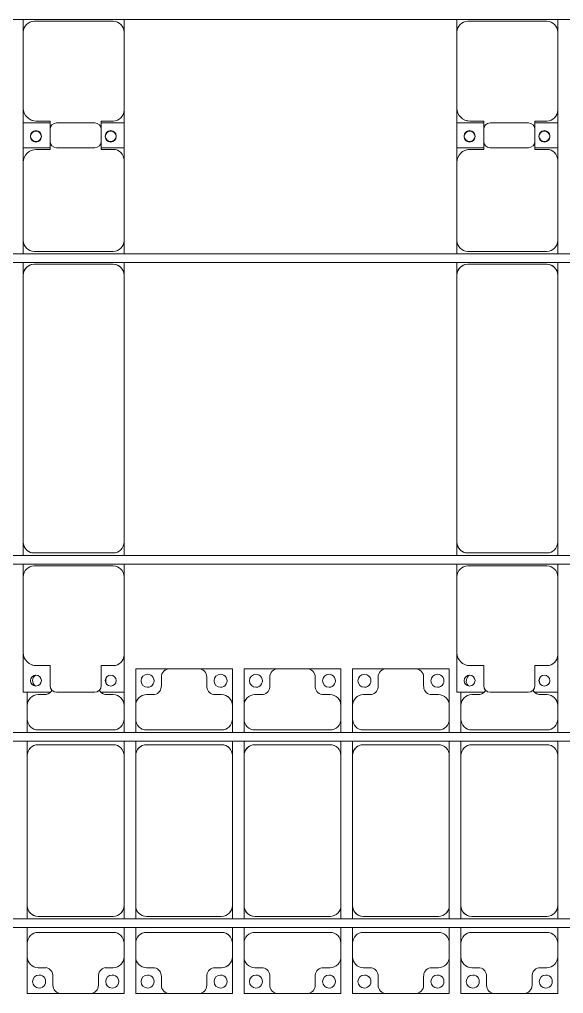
# Model space of a CAD drawing. Header units: millimetres. Extents: x -147246 to 112336, y -213734 to -86506.
# Drawn here: x -56365 to -53856, y -204519 to -200029 of the extents above; entities that cross this region are included whole.
import ezdxf

# ---------------------------------------------------------------- set-up
doc = ezdxf.new("R2010")
doc.units = ezdxf.units.MM
doc.layers.add('A-GENM', color=13, linetype='Continuous', lineweight=9)
doc.layers.add('S-BEAM', color=12, linetype='Continuous', lineweight=9)

# ---------------------------------------------------------------- blocks, each defined once
blk = doc.blocks.new('Dai phao do pin - DẢI PHAO ĐỠ PIN-V21-BỐ TRÍ KHUNG KẾT CẤU BÈ PIN 05')
at = {"layer": 'A-GENM', "color": 7}
for p, q in [((-1312.2, 241.6), (-1129.7, 241.6)), ((-1312.2, 116.4), (-1312.2, 241.6)), ((-779.7, 241.6), (-1129.7, 241.6)), ((-779.7, 241.6), (-721.5, 241.6)), ((-681.5, 241.6), (-620.3, 241.6)), ((610.3, 241.6), (-620.3, 241.6)), ((610.3, 241.6), (668.5, 241.6)), ((708.5, 241.6), (769.7, 241.6)), ((1129.7, 241.6), (769.7, 241.6)), ((1129.7, 241.6), (1312.2, 241.6)), ((1197.8, 241.6), (1380.3, 241.6)), ((1197.8, 118.2), (1197.8, 241.6)), ((1312.2, 241.6), (1312.2, 118.2)), ((1730.3, 241.6), (1380.3, 241.6)), ((1730.3, 241.6), (1788.5, 241.6)), ((-1189.7, 181.6), (-1189.7, 118.2)), ((-729.7, -173.4), (-729.7, 191.6)), ((-670.3, 191.6), (-670.3, -173.4)), ((660.3, -173.4), (660.3, 191.6)), ((719.7, 191.6), (719.7, -173.4)), ((1189.7, 118.2), (1189.7, 181.6)), ((1320.3, 181.6), (1320.3, 118.2)), ((1780.3, -173.4), (1780.3, 191.6)), ((-1189.7, 118.2), (-1282.2, 118.2)), ((1282.2, 118.2), (1189.7, 118.2)), ((1320.3, 118.2), (1227.8, 118.2)), ((-1312.2, 88.2), (-1312.2, -88.2)), ((1197.8, 88.2), (1197.8, -88.2)), ((1312.2, -88.2), (1312.2, 88.2)), ((-1312.2, -223.4), (-1312.2, -116.4)), ((-1282.2, -118.2), (-1189.7, -118.2)), ((-1189.7, -118.2), (-1189.7, -173.4)), ((1189.7, -173.4), (1189.7, -118.2)), ((1189.7, -118.2), (1282.2, -118.2)), ((1197.8, -223.4), (1197.8, -118.2)), ((1227.8, -118.2), (1320.3, -118.2)), ((1312.2, -118.2), (1312.2, -223.4)), ((1320.3, -118.2), (1320.3, -173.4)), ((-1139.7, -223.4), (-1312.2, -223.4)), ((-1139.7, -223.4), (-779.7, -223.4)), ((-721.5, -223.4), (-779.7, -223.4)), ((-620.3, -223.4), (-681.5, -223.4)), ((-620.3, -223.4), (610.3, -223.4)), ((668.5, -223.4), (610.3, -223.4)), ((769.7, -223.4), (708.5, -223.4)), ((769.7, -223.4), (1139.7, -223.4)), ((1312.2, -223.4), (1139.7, -223.4)), ((1370.3, -223.4), (1197.8, -223.4)), ((1370.3, -223.4), (1730.3, -223.4)), ((1788.5, -223.4), (1730.3, -223.4))]:
    blk.add_line(p, q, dxfattribs=at)
for centre, radius, start, end in [((-1129.7, 181.6), 60, 90, 180), ((-779.7, 191.6), 50, 360, 90), ((-779.7, 191.6), 50, 360, 45), ((-620.3, 191.6), 50, 90, 180), ((-620.3, 191.6), 50, 105, 180), ((610.3, 191.6), 50, 360, 90), ((610.3, 191.6), 50, 15, 90), ((769.7, 191.6), 50, 90, 180), ((769.7, 191.6), 50, 135, 180), ((1129.7, 181.6), 60, 360, 90), ((1380.3, 181.6), 60, 90, 180), ((1730.3, 191.6), 50, 360, 90), ((1730.3, 191.6), 50, 360, 45), ((-1258.6, 183.2), 25, 0, 180), ((-1258.6, 183.2), 25, 180, 360), ((-1129.7, 181.6), 60, 150, 175.216), ((1129.7, 181.6), 60, 4.7932, 30), ((1248.6, 183.2), 25, 360, 180), ((1248.6, 183.2), 25, 180, 0), ((1251.4, 183.2), 25, 0, 180), ((1251.4, 183.2), 25, 180, 360), ((1380.3, 181.6), 60, 150, 169.6308), ((-1282.2, 88.2), 30, 90, 180), ((-1282.2, 88.2), 30, 120, 134.1166), ((1227.8, 88.2), 30, 90, 180), ((1282.2, 88.2), 30, 360, 90), ((-1282.2, -88.2), 30, 180, 270), ((1227.8, -88.2), 30, 180, 270), ((1282.2, -88.2), 30, 270, 360), ((-1282.2, -88.2), 30, 225.8839, 240), ((-1258.6, -161.8), 25, 0, 180), ((-1258.6, -161.8), 25, 180, 0), ((-1139.7, -173.4), 50, 180, 270), ((-1139.7, -173.4), 50, 180, 225), ((-779.7, -173.4), 50, 270, 360), ((-779.7, -173.4), 50, 315, 360), ((-620.3, -173.4), 50, 180, 270), ((-620.3, -173.4), 50, 180, 270), ((610.3, -173.4), 50, 270, 360), ((610.3, -173.4), 50, 285, 360), ((769.7, -173.4), 50, 180, 270), ((769.7, -173.4), 50, 180, 225), ((1139.7, -173.4), 50, 270, 360), ((1139.7, -173.4), 50, 315, 360), ((1248.6, -161.8), 25, 0, 180), ((1248.6, -161.8), 25, 180, 360), ((1251.4, -161.8), 25, 0, 180), ((1251.4, -161.8), 25, 180, 0), ((1370.3, -173.4), 50, 180, 270), ((1370.3, -173.4), 50, 180, 225), ((1730.3, -173.4), 50, 270, 360), ((1730.3, -173.4), 50, 315, 360)]:
    blk.add_arc(centre, radius, start, end, dxfattribs=at)
blk = doc.blocks.new('Dai phao do pin - DẢI PHAO ĐỠ PIN-V22-BỐ TRÍ KHUNG KẾT CẤU BÈ PIN 05')
at = {"layer": 'A-GENM', "color": 7}
for p, q in [((-1312.2, 241.6), (-1129.7, 241.6)), ((-1312.2, 116.4), (-1312.2, 241.6)), ((-779.7, 241.6), (-1129.7, 241.6)), ((-779.7, 241.6), (-721.5, 241.6)), ((-681.5, 241.6), (-620.3, 241.6)), ((610.3, 241.6), (-620.3, 241.6)), ((610.3, 241.6), (668.5, 241.6)), ((708.5, 241.6), (769.7, 241.6)), ((1129.7, 241.6), (769.7, 241.6)), ((1129.7, 241.6), (1312.2, 241.6)), ((1197.8, 241.6), (1380.3, 241.6)), ((1197.8, 118.2), (1197.8, 241.6)), ((1312.2, 241.6), (1312.2, 118.2)), ((1730.3, 241.6), (1380.3, 241.6)), ((1730.3, 241.6), (1788.5, 241.6)), ((-1189.7, 181.6), (-1189.7, 118.2)), ((-729.7, -173.4), (-729.7, 191.6)), ((-670.3, 191.6), (-670.3, -173.4)), ((660.3, -173.4), (660.3, 191.6)), ((719.7, 191.6), (719.7, -173.4)), ((1189.7, 118.2), (1189.7, 181.6)), ((1320.3, 181.6), (1320.3, 118.2)), ((1780.3, -173.4), (1780.3, 191.6)), ((-1189.7, 118.2), (-1282.2, 118.2)), ((1282.2, 118.2), (1189.7, 118.2)), ((1320.3, 118.2), (1227.8, 118.2)), ((-1312.2, 88.2), (-1312.2, -88.2)), ((1197.8, 88.2), (1197.8, -88.2)), ((1312.2, -88.2), (1312.2, 88.2)), ((-1312.2, -223.4), (-1312.2, -116.4)), ((-1282.2, -118.2), (-1189.7, -118.2)), ((-1189.7, -118.2), (-1189.7, -173.4)), ((1189.7, -173.4), (1189.7, -118.2)), ((1189.7, -118.2), (1282.2, -118.2)), ((1197.8, -223.4), (1197.8, -118.2)), ((1227.8, -118.2), (1320.3, -118.2)), ((1312.2, -118.2), (1312.2, -223.4)), ((1320.3, -118.2), (1320.3, -173.4)), ((-1139.7, -223.4), (-1312.2, -223.4)), ((-1139.7, -223.4), (-779.7, -223.4)), ((-721.5, -223.4), (-779.7, -223.4)), ((-620.3, -223.4), (-681.5, -223.4)), ((-620.3, -223.4), (610.3, -223.4)), ((668.5, -223.4), (610.3, -223.4)), ((769.7, -223.4), (708.5, -223.4)), ((769.7, -223.4), (1139.7, -223.4)), ((1312.2, -223.4), (1139.7, -223.4)), ((1370.3, -223.4), (1197.8, -223.4)), ((1370.3, -223.4), (1730.3, -223.4)), ((1788.5, -223.4), (1730.3, -223.4))]:
    blk.add_line(p, q, dxfattribs=at)
for centre, radius, start, end in [((-1129.7, 181.6), 60, 90, 180), ((-779.7, 191.6), 50, 360, 90), ((-779.7, 191.6), 50, 360, 45), ((-620.3, 191.6), 50, 90, 180), ((-620.3, 191.6), 50, 105, 180), ((610.3, 191.6), 50, 360, 90), ((610.3, 191.6), 50, 15, 90), ((769.7, 191.6), 50, 90, 180), ((769.7, 191.6), 50, 135, 180), ((1129.7, 181.6), 60, 360, 90), ((1380.3, 181.6), 60, 90, 180), ((1730.3, 191.6), 50, 360, 90), ((1730.3, 191.6), 50, 360, 45), ((-1258.6, 183.2), 25, 0, 180), ((-1258.6, 183.2), 25, 180, 360), ((-1129.7, 181.6), 60, 150, 180), ((1129.7, 181.6), 60, 360, 30), ((1248.6, 183.2), 25, 360, 180), ((1248.6, 183.2), 25, 180, 0), ((1251.4, 183.2), 25, 0, 180), ((1251.4, 183.2), 25, 180, 360), ((1380.3, 181.6), 60, 150, 180), ((-1282.2, 88.2), 30, 90, 180), ((-1282.2, 88.2), 30, 120, 134.1161), ((1227.8, 88.2), 30, 90, 180), ((1282.2, 88.2), 30, 360, 90), ((-1282.2, -88.2), 30, 180, 270), ((1227.8, -88.2), 30, 180, 270), ((1282.2, -88.2), 30, 270, 360), ((-1282.2, -88.2), 30, 225.8843, 240), ((-1258.6, -161.8), 25, 0, 180), ((-1258.6, -161.8), 25, 180, 0), ((-1139.7, -173.4), 50, 180, 270), ((-1139.7, -173.4), 50, 180, 225), ((-779.7, -173.4), 50, 270, 360), ((-779.7, -173.4), 50, 315, 360), ((-620.3, -173.4), 50, 180, 270), ((-620.3, -173.4), 50, 180, 270), ((610.3, -173.4), 50, 270, 360), ((610.3, -173.4), 50, 285, 360), ((769.7, -173.4), 50, 180, 270), ((769.7, -173.4), 50, 180, 225), ((1139.7, -173.4), 50, 270, 360), ((1139.7, -173.4), 50, 315, 360), ((1248.6, -161.8), 25, 0, 180), ((1248.6, -161.8), 25, 180, 360), ((1251.4, -161.8), 25, 0, 180), ((1251.4, -161.8), 25, 180, 0), ((1370.3, -173.4), 50, 180, 270), ((1370.3, -173.4), 50, 180, 225), ((1730.3, -173.4), 50, 270, 360), ((1730.3, -173.4), 50, 315, 360)]:
    blk.add_arc(centre, radius, start, end, dxfattribs=at)
blk = doc.blocks.new('Dai phaodi lai - DẢI PHAO ĐI LẠI-25020-BỐ TRÍ KHUNG KẾT CẤU BÈ PIN 05')
at = {"layer": 'A-GENM', "color": 7}
for p, q in [((40276.8, 748.4), (40433.1, 748.4)), ((40276.8, 579.3), (40276.8, 748.4)), ((40566.9, 748.4), (40433.1, 748.4)), ((40566.9, 748.4), (40723.2, 748.4)), ((40723.2, 748.4), (40723.2, 579.3)), ((40776.8, 748.4), (40933.1, 748.4)), ((40776.8, 579.3), (40776.8, 748.4)), ((41066.9, 748.4), (40933.1, 748.4)), ((41066.9, 748.4), (41223.2, 748.4)), ((41223.2, 748.4), (41223.2, 579.3)), ((41276.8, 748.4), (41433.1, 748.4)), ((41276.8, 579.3), (41276.8, 748.4)), ((41566.9, 748.4), (41433.1, 748.4)), ((41566.9, 748.4), (41723.2, 748.4)), ((41723.2, 748.4), (41723.2, 579.3)), ((40395.1, 710.4), (40395.1, 670.7)), ((40604.9, 670.7), (40604.9, 710.4)), ((40895.1, 710.4), (40895.1, 670.7)), ((41104.9, 670.7), (41104.9, 710.4)), ((41395.1, 710.4), (41395.1, 670.7)), ((41604.9, 670.7), (41604.9, 710.4)), ((39776.8, 579.3), (39776.8, 641.7)), ((39864.3, 629.3), (39826.8, 629.3)), ((40173.2, 629.3), (40135.7, 629.3)), ((40223.2, 640.7), (40223.2, 579.3)), ((40364.3, 629.3), (40326.8, 629.3)), ((40673.2, 629.3), (40635.7, 629.3)), ((40864.3, 629.3), (40826.8, 629.3)), ((41173.2, 629.3), (41135.7, 629.3)), ((41364.3, 629.3), (41326.8, 629.3)), ((41673.2, 629.3), (41635.7, 629.3)), ((41776.8, 579.3), (41776.8, 641.7)), ((41864.3, 629.3), (41826.8, 629.3)), ((42173.2, 629.3), (42135.7, 629.3)), ((42223.2, 640.7), (42223.2, 579.3)), ((39776.8, 579.3), (39776.8, 516.7)), ((40223.2, 516.7), (40223.2, 579.3)), ((40276.8, 579.3), (40276.8, 516.7)), ((40723.2, 516.7), (40723.2, 579.3)), ((40776.8, 579.3), (40776.8, 516.7)), ((41223.2, 516.7), (41223.2, 579.3)), ((41276.8, 579.3), (41276.8, 516.7)), ((41723.2, 516.7), (41723.2, 579.3)), ((41776.8, 579.3), (41776.8, 516.7)), ((42223.2, 516.7), (42223.2, 579.3)), ((39776.8, 455.5), (39776.8, 516.7)), ((40223.2, 516.7), (40223.2, 455.5)), ((40276.8, 455.5), (40276.8, 516.7)), ((40723.2, 516.7), (40723.2, 455.5)), ((40776.8, 455.5), (40776.8, 516.7)), ((41223.2, 516.7), (41223.2, 455.5)), ((41276.8, 455.5), (41276.8, 516.7)), ((41723.2, 516.7), (41723.2, 455.5)), ((41776.8, 455.5), (41776.8, 516.7)), ((42223.2, 516.7), (42223.2, 455.5)), ((39826.8, 466.7), (40173.2, 466.7)), ((40326.8, 466.7), (40673.2, 466.7)), ((40826.8, 466.7), (41173.2, 466.7)), ((41326.8, 466.7), (41673.2, 466.7)), ((41826.8, 466.7), (42173.2, 466.7)), ((39776.8, 348.3), (39776.8, 415.5)), ((40223.2, 415.5), (40223.2, 348.3)), ((40276.8, 348.3), (40276.8, 415.5)), ((40723.2, 415.5), (40723.2, 348.3)), ((40776.8, 348.3), (40776.8, 415.5)), ((41223.2, 415.5), (41223.2, 348.3)), ((41276.8, 348.3), (41276.8, 415.5)), ((41723.2, 415.5), (41723.2, 348.3)), ((41776.8, 348.3), (41776.8, 415.5)), ((42223.2, 415.5), (42223.2, 348.3)), ((40173.2, 398.3), (39826.8, 398.3)), ((40673.2, 398.3), (40326.8, 398.3)), ((41173.2, 398.3), (40826.8, 398.3)), ((41673.2, 398.3), (41326.8, 398.3)), ((42173.2, 398.3), (41826.8, 398.3)), ((39776.8, 348.3), (39776.8, -343.3)), ((40223.2, -343.3), (40223.2, 348.3)), ((40276.8, 348.3), (40276.8, -343.3)), ((40723.2, -343.3), (40723.2, 348.3)), ((40776.8, 348.3), (40776.8, -343.3)), ((41223.2, -343.3), (41223.2, 348.3)), ((41276.8, 348.3), (41276.8, -343.3)), ((41723.2, -343.3), (41723.2, 348.3)), ((41776.8, 348.3), (41776.8, -343.3)), ((42223.2, -343.3), (42223.2, 348.3)), ((39776.8, -404.5), (39776.8, -343.3)), ((40223.2, -343.3), (40223.2, -404.5)), ((40276.8, -404.5), (40276.8, -343.3)), ((40723.2, -343.3), (40723.2, -404.5)), ((40776.8, -404.5), (40776.8, -343.3)), ((41223.2, -343.3), (41223.2, -404.5)), ((41276.8, -404.5), (41276.8, -343.3)), ((41723.2, -343.3), (41723.2, -404.5)), ((41776.8, -404.5), (41776.8, -343.3)), ((42223.2, -343.3), (42223.2, -404.5)), ((39826.8, -393.3), (40173.2, -393.3)), ((40326.8, -393.3), (40673.2, -393.3)), ((40826.8, -393.3), (41173.2, -393.3)), ((41326.8, -393.3), (41673.2, -393.3)), ((41826.8, -393.3), (42173.2, -393.3)), ((39776.8, -516.7), (39776.8, -444.5)), ((40223.2, -444.5), (40223.2, -516.7)), ((40276.8, -516.7), (40276.8, -444.5)), ((40723.2, -444.5), (40723.2, -516.7)), ((40776.8, -516.7), (40776.8, -444.5)), ((41223.2, -444.5), (41223.2, -516.7)), ((41276.8, -516.7), (41276.8, -444.5)), ((41723.2, -444.5), (41723.2, -516.7)), ((41776.8, -516.7), (41776.8, -444.5)), ((42223.2, -444.5), (42223.2, -516.7)), ((40173.2, -466.7), (39826.8, -466.7)), ((40673.2, -466.7), (40326.8, -466.7)), ((41173.2, -466.7), (40826.8, -466.7)), ((41673.2, -466.7), (41326.8, -466.7)), ((42173.2, -466.7), (41826.8, -466.7)), ((39776.8, -516.7), (39776.8, -579.3)), ((40223.2, -579.3), (40223.2, -516.7)), ((40276.8, -516.7), (40276.8, -579.3)), ((40723.2, -579.3), (40723.2, -516.7)), ((40776.8, -516.7), (40776.8, -579.3)), ((41223.2, -579.3), (41223.2, -516.7)), ((41276.8, -516.7), (41276.8, -579.3)), ((41723.2, -579.3), (41723.2, -516.7)), ((41776.8, -516.7), (41776.8, -579.3)), ((42223.2, -579.3), (42223.2, -516.7)), ((39776.8, -748.4), (39776.8, -579.3)), ((40223.2, -579.3), (40223.2, -748.4)), ((40276.8, -748.4), (40276.8, -579.3)), ((40723.2, -579.3), (40723.2, -748.4)), ((40776.8, -748.4), (40776.8, -579.3)), ((41223.2, -579.3), (41223.2, -748.4)), ((41276.8, -748.4), (41276.8, -579.3)), ((41723.2, -579.3), (41723.2, -748.4)), ((41776.8, -748.4), (41776.8, -579.3)), ((42223.2, -579.3), (42223.2, -748.4)), ((39826.8, -629.3), (39864.3, -629.3)), ((39895.1, -670.7), (39895.1, -710.4)), ((40104.9, -710.4), (40104.9, -670.7)), ((40135.7, -629.3), (40173.2, -629.3)), ((40326.8, -629.3), (40364.3, -629.3)), ((40395.1, -670.7), (40395.1, -710.4)), ((40604.9, -710.4), (40604.9, -670.7)), ((40635.7, -629.3), (40673.2, -629.3)), ((40826.8, -629.3), (40864.3, -629.3)), ((40895.1, -670.7), (40895.1, -710.4)), ((41104.9, -710.4), (41104.9, -670.7)), ((41135.7, -629.3), (41173.2, -629.3)), ((41326.8, -629.3), (41364.3, -629.3)), ((41395.1, -670.7), (41395.1, -710.4)), ((41604.9, -710.4), (41604.9, -670.7)), ((41635.7, -629.3), (41673.2, -629.3)), ((41826.8, -629.3), (41864.3, -629.3)), ((41895.1, -670.7), (41895.1, -710.4)), ((42104.9, -710.4), (42104.9, -670.7)), ((42135.7, -629.3), (42173.2, -629.3)), ((39933.1, -748.4), (39776.8, -748.4)), ((39933.1, -748.4), (40066.9, -748.4)), ((40223.2, -748.4), (40066.9, -748.4)), ((40433.1, -748.4), (40276.8, -748.4)), ((40433.1, -748.4), (40566.9, -748.4)), ((40723.2, -748.4), (40566.9, -748.4)), ((40933.1, -748.4), (40776.8, -748.4)), ((40933.1, -748.4), (41066.9, -748.4)), ((41223.2, -748.4), (41066.9, -748.4)), ((41433.1, -748.4), (41276.8, -748.4)), ((41433.1, -748.4), (41566.9, -748.4)), ((41723.2, -748.4), (41566.9, -748.4)), ((41933.1, -748.4), (41776.8, -748.4)), ((41933.1, -748.4), (42066.9, -748.4)), ((42223.2, -748.4), (42066.9, -748.4))]:
    blk.add_line(p, q, dxfattribs=at)
for centre, radius, start, end in [((39831.6, 693.3), 30, 120, 232.4348), ((40331.6, 693.3), 30, 90, 270), ((40331.6, 693.3), 30, 270, 90), ((40433.1, 710.4), 38, 90, 180), ((40433.1, 710.4), 38, 90, 135), ((40566.9, 710.4), 38, 360, 90), ((40566.9, 710.4), 38, 45, 90), ((40668.4, 693.3), 30, 90, 270), ((40668.4, 693.3), 30, 270, 90), ((40831.6, 693.3), 30, 90, 270), ((40831.6, 693.3), 30, 270, 90), ((40933.1, 710.4), 38, 90, 180), ((40933.1, 710.4), 38, 90, 135), ((41066.9, 710.4), 38, 0, 90), ((41066.9, 710.4), 38, 45, 90), ((41168.4, 693.3), 30, 90, 270), ((41168.4, 693.3), 30, 270, 90), ((41331.6, 693.3), 30, 90, 270), ((41331.6, 693.3), 30, 270, 90), ((41433.1, 710.4), 38, 90, 180), ((41433.1, 710.4), 38, 90, 135), ((41566.9, 710.4), 38, 360, 90), ((41566.9, 710.4), 38, 45, 90), ((41668.4, 693.3), 30, 90, 270), ((41668.4, 693.3), 30, 270, 90), ((41831.6, 693.3), 30, 120, 225), ((40168.4, 693.3), 30, 150, 208.7053), ((42168.4, 693.3), 30, 150, 208.7073), ((39826.8, 579.3), 50, 90, 180), ((39826.8, 579.3), 50, 90, 135), ((39855.2, 668.2), 40, 283.1885, 336.1171), ((40144.8, 668.2), 40, 203.8827, 256.8115), ((40173.2, 579.3), 50, 0, 90), ((40173.2, 579.3), 50, 45, 90), ((40326.8, 579.3), 50, 90, 180), ((40326.8, 579.3), 50, 90, 135), ((40355.2, 668.2), 40, 283.1885, 3.5081), ((40644.8, 668.2), 40, 176.4919, 256.8115), ((40673.2, 579.3), 50, 0, 90), ((40673.2, 579.3), 50, 45, 90), ((40826.8, 579.3), 50, 90, 180), ((40826.8, 579.3), 50, 90, 135), ((40855.2, 668.2), 40, 283.1885, 3.5081), ((41144.8, 668.2), 40, 176.4919, 256.8115), ((41173.2, 579.3), 50, 0, 90), ((41173.2, 579.3), 50, 45, 90), ((41326.8, 579.3), 50, 90, 180), ((41326.8, 579.3), 50, 90, 135), ((41355.2, 668.2), 40, 283.1885, 3.5081), ((41644.8, 668.2), 40, 176.4919, 256.8115), ((41673.2, 579.3), 50, 360, 90), ((41673.2, 579.3), 50, 45, 90), ((41826.8, 579.3), 50, 90, 180), ((41826.8, 579.3), 50, 90, 135), ((41855.2, 668.2), 40, 283.1885, 336.1166), ((42144.8, 668.2), 40, 203.8832, 256.8115), ((42173.2, 579.3), 50, 360, 90), ((42173.2, 579.3), 50, 45, 90), ((39826.8, 516.7), 50, 180, 270), ((40173.2, 516.7), 50, 270, 0), ((40326.8, 516.7), 50, 180, 270), ((40673.2, 516.7), 50, 270, 0), ((40826.8, 516.7), 50, 180, 270), ((41173.2, 516.7), 50, 270, 0), ((41326.8, 516.7), 50, 180, 270), ((41673.2, 516.7), 50, 270, 360), ((41826.8, 516.7), 50, 180, 270), ((42173.2, 516.7), 50, 270, 360), ((39826.8, 516.7), 50, 225, 270), ((40173.2, 516.7), 50, 270, 315), ((40326.8, 516.7), 50, 225, 270), ((40673.2, 516.7), 50, 270, 315), ((40826.8, 516.7), 50, 225, 270), ((41173.2, 516.7), 50, 270, 315), ((41326.8, 516.7), 50, 225, 270), ((41673.2, 516.7), 50, 270, 315), ((41826.8, 516.7), 50, 225, 270), ((42173.2, 516.7), 50, 270, 315), ((39826.8, 348.3), 50, 90, 180), ((39826.8, 348.3), 50, 120, 165), ((40173.2, 348.3), 50, 0, 90), ((40173.2, 348.3), 50, 45, 90), ((40326.8, 348.3), 50, 90, 180), ((40326.8, 348.3), 50, 120, 165), ((40673.2, 348.3), 50, 0, 90), ((40673.2, 348.3), 50, 45, 90), ((40826.8, 348.3), 50, 90, 180), ((40826.8, 348.3), 50, 120, 165), ((41173.2, 348.3), 50, 0, 90), ((41173.2, 348.3), 50, 45, 90), ((41326.8, 348.3), 50, 90, 180), ((41326.8, 348.3), 50, 120, 165), ((41673.2, 348.3), 50, 360, 90), ((41673.2, 348.3), 50, 45, 90), ((41826.8, 348.3), 50, 90, 180), ((41826.8, 348.3), 50, 120, 165), ((42173.2, 348.3), 50, 360, 90), ((42173.2, 348.3), 50, 45, 90), ((39826.8, -343.3), 50, 180, 270), ((39826.8, -343.3), 50, 180, 254.5653), ((40173.2, -343.3), 50, 270, 360), ((40173.2, -343.3), 50, 315, 0), ((40326.8, -343.3), 50, 180, 270), ((40326.8, -343.3), 50, 180, 255), ((40673.2, -343.3), 50, 270, 0), ((40673.2, -343.3), 50, 315, 0), ((40826.8, -343.3), 50, 180, 270), ((40826.8, -343.3), 50, 180, 255), ((41173.2, -343.3), 50, 270, 0), ((41173.2, -343.3), 50, 315, 0), ((41326.8, -343.3), 50, 180, 270), ((41326.8, -343.3), 50, 180, 255), ((41673.2, -343.3), 50, 270, 360), ((41673.2, -343.3), 50, 315, 360), ((41826.8, -343.3), 50, 180, 270), ((41826.8, -343.3), 50, 180, 255), ((42173.2, -343.3), 50, 270, 0), ((42173.2, -343.3), 50, 315, 0), ((39826.8, -516.7), 50, 90, 180), ((39826.8, -516.7), 50, 90, 135), ((40173.2, -516.7), 50, 0, 90), ((40173.2, -516.7), 50, 45, 90), ((40326.8, -516.7), 50, 90, 180), ((40326.8, -516.7), 50, 90, 135), ((40673.2, -516.7), 50, 0, 90), ((40673.2, -516.7), 50, 45, 90), ((40826.8, -516.7), 50, 90, 180), ((40826.8, -516.7), 50, 90, 135), ((41173.2, -516.7), 50, 0, 90), ((41173.2, -516.7), 50, 45, 90), ((41326.8, -516.7), 50, 90, 180), ((41326.8, -516.7), 50, 90, 135), ((41673.2, -516.7), 50, 360, 90), ((41673.2, -516.7), 50, 45, 90), ((41826.8, -516.7), 50, 90, 180), ((41826.8, -516.7), 50, 90, 135), ((42173.2, -516.7), 50, 360, 90), ((42173.2, -516.7), 50, 45, 90), ((39826.8, -579.3), 50, 180, 270), ((40173.2, -579.3), 50, 270, 360), ((40326.8, -579.3), 50, 180, 270), ((40673.2, -579.3), 50, 270, 360), ((40826.8, -579.3), 50, 180, 270), ((41173.2, -579.3), 50, 270, 0), ((41326.8, -579.3), 50, 180, 270), ((41673.2, -579.3), 50, 270, 0), ((41826.8, -579.3), 50, 180, 270), ((42173.2, -579.3), 50, 270, 0), ((39826.8, -579.3), 50, 225, 270), ((40173.2, -579.3), 50, 270, 315), ((40326.8, -579.3), 50, 225, 270), ((40673.2, -579.3), 50, 270, 315), ((40826.8, -579.3), 50, 225, 270), ((41173.2, -579.3), 50, 270, 315), ((41326.8, -579.3), 50, 225, 270), ((41673.2, -579.3), 50, 270, 315), ((41826.8, -579.3), 50, 225, 270), ((42173.2, -579.3), 50, 270, 315), ((39831.6, -693.3), 30, 90, 270), ((39831.6, -693.3), 30, 270, 90), ((39855.2, -668.2), 40, 356.4919, 76.8115), ((40144.8, -668.2), 40, 103.1885, 183.5081), ((40168.4, -693.3), 30, 90, 270), ((40168.4, -693.3), 30, 270, 90), ((40331.6, -693.3), 30, 90, 270), ((40331.6, -693.3), 30, 270, 90), ((40355.2, -668.2), 40, 356.4919, 76.8115), ((40644.8, -668.2), 40, 103.1885, 183.5081), ((40668.4, -693.3), 30, 90, 270), ((40668.4, -693.3), 30, 270, 90), ((40831.6, -693.3), 30, 90, 270), ((40831.6, -693.3), 30, 270, 90), ((40855.2, -668.2), 40, 356.4919, 76.8115), ((41144.8, -668.2), 40, 103.1885, 183.5081), ((41168.4, -693.3), 30, 90, 270), ((41168.4, -693.3), 30, 270, 90), ((41331.6, -693.3), 30, 90, 270), ((41331.6, -693.3), 30, 270, 90), ((41355.2, -668.2), 40, 356.4919, 76.8115), ((41644.8, -668.2), 40, 103.1885, 183.5081), ((41668.4, -693.3), 30, 90, 270), ((41668.4, -693.3), 30, 270, 90), ((41831.6, -693.3), 30, 90, 270), ((41831.6, -693.3), 30, 270, 90), ((41855.2, -668.2), 40, 356.4919, 76.8115), ((42144.8, -668.2), 40, 103.1885, 183.5081), ((42168.4, -693.3), 30, 90, 270), ((42168.4, -693.3), 30, 270, 90), ((39933.1, -710.4), 38, 180, 270), ((40066.9, -710.4), 38, 270, 360), ((40433.1, -710.4), 38, 180, 270), ((40566.9, -710.4), 38, 270, 360), ((40933.1, -710.4), 38, 180, 270), ((41066.9, -710.4), 38, 270, 360), ((41433.1, -710.4), 38, 180, 270), ((41566.9, -710.4), 38, 270, 0), ((41933.1, -710.4), 38, 180, 270), ((42066.9, -710.4), 38, 270, 360), ((39933.1, -710.4), 38, 225, 270), ((40066.9, -710.4), 38, 270, 315), ((40433.1, -710.4), 38, 225, 270), ((40566.9, -710.4), 38, 270, 315), ((40933.1, -710.4), 38, 225, 270), ((41066.9, -710.4), 38, 270, 315), ((41433.1, -710.4), 38, 225, 270), ((41566.9, -710.4), 38, 270, 315), ((41933.1, -710.4), 38, 225, 270), ((42066.9, -710.4), 38, 270, 315)]:
    blk.add_arc(centre, radius, start, end, dxfattribs=at)
blk = doc.blocks.new('Dầm C52 - Dầm C52-18923-BỐ TRÍ KHUNG KẾT CẤU BÈ PIN 05')
at = {"layer": 'S-BEAM', "color": 1}
for p, q in [((-52556.1, 20), (52556.1, 20)), ((52556.1, -20), (-52556.1, -20))]:
    blk.add_line(p, q, dxfattribs=at)
blk = doc.blocks.new('HOBANMONG_BEPIN 5_rvt-1-BỐ TRÍ KHUNG KẾT CẤU BÈ PIN 05')
at = {"layer": 'A-GENM', "color": 3, "lineweight": 25}
for name, p, rotation in [('Dai phao do pin - DẢI PHAO ĐỠ PIN-V21-BỐ TRÍ KHUNG KẾT CẤU BÈ PIN 05', (-56105.9, -201818.1), 89.99977101252024), ('Dai phao do pin - DẢI PHAO ĐỠ PIN-V22-BỐ TRÍ KHUNG KẾT CẤU BÈ PIN 05', (-54105.9, -201818.1), 89.99977101252024), ('Dai phaodi lai - DẢI PHAO ĐI LẠI-25020-BỐ TRÍ KHUNG KẾT CẤU BÈ PIN 05', (-96105.9, -203770.5), 359.9997710135151)]:
    blk.add_blockref(name, p, dxfattribs=dict(at, rotation=rotation))
at = {"layer": 'S-BEAM', "color": 3, "lineweight": 25, "rotation": 179.9997710135151}
for p in [(-44162.1, -200009.7), (-44162.1, -201129.7), (-44162.1, -202519.7), (-44162.1, -203335.3), (-44162.1, -204195.3)]:
    blk.add_blockref('Dầm C52 - Dầm C52-18923-BỐ TRÍ KHUNG KẾT CẤU BÈ PIN 05', p, dxfattribs=at)

msp = doc.modelspace()

# ---------------------------------------------------------------- block references
at = {"lineweight": 5}
msp.add_blockref('HOBANMONG_BEPIN 5_rvt-1-BỐ TRÍ KHUNG KẾT CẤU BÈ PIN 05', (0, 0), dxfattribs=at)

doc.saveas('drawing.dxf')
